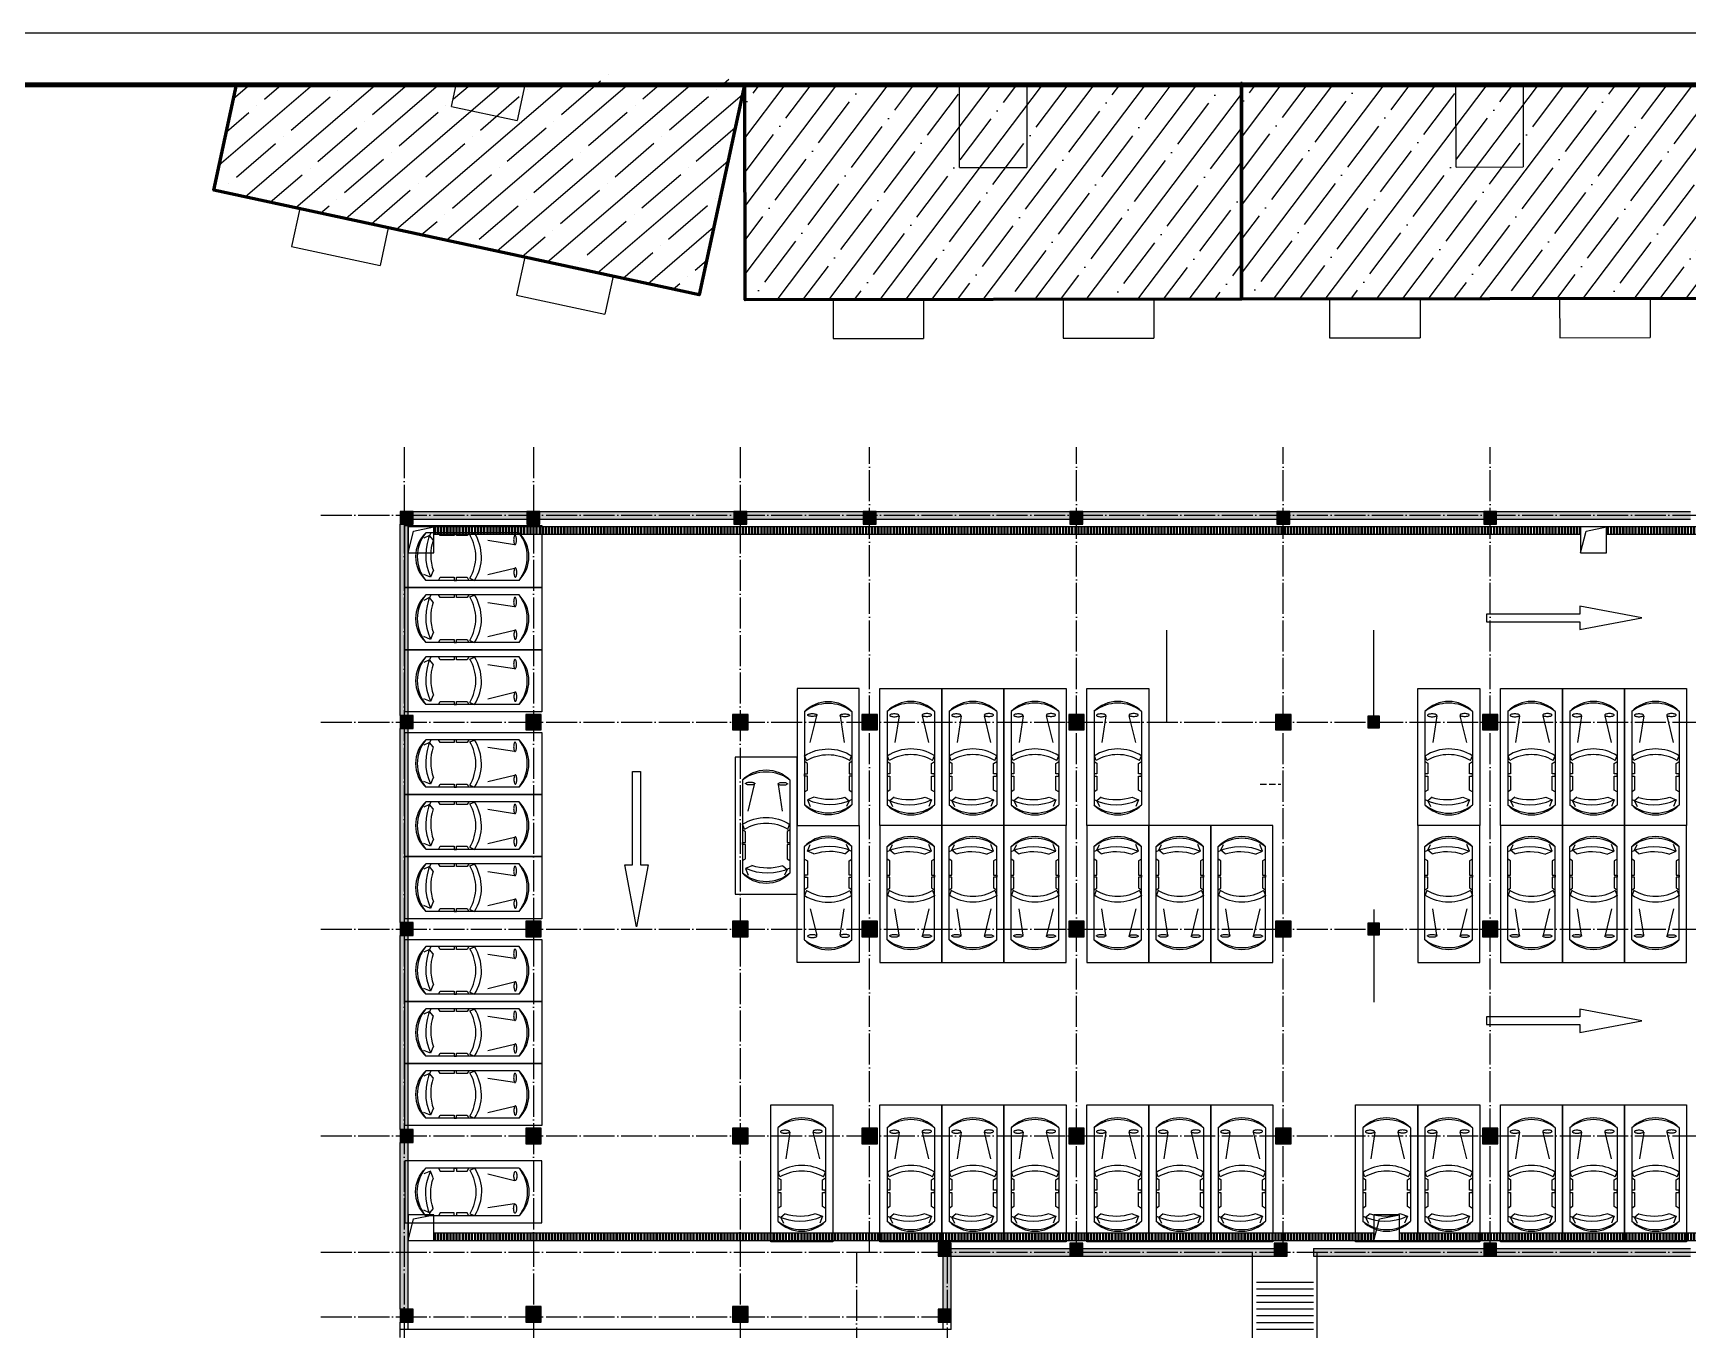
# Model space of a CAD drawing. Extents: x 1922674 to 2277828, y 3052116 to 4032933.
# Drawn here: x 2045798 to 2109798, y 3554669 to 3604810 of the extents above; entities that cross this region are included whole.
import ezdxf

# ---------------------------------------------------------------- set-up
doc = ezdxf.new("R2010")
doc.units = 0
doc.header["$LTSCALE"] = 2
doc.linetypes.add('DASH', pattern=[0.35, 0.25, -0.1])
doc.linetypes.add('DOTE', pattern=[2.42, 2, -0.2, 0.02, -0.2])
doc.layers.get('0').update_dxf_attribs({"linetype": 'CONTINUOUS'})
for name, color, linetype in [('1建筑内墙', 4, 'CONTINUOUS'), ('AXIS', 3, 'CONTINUOUS'), ('DOTE', 1, 'DOTE'), ('PUB_TITLE', 4, 'CONTINUOUS'), ('RAIL', 4, 'CONTINUOUS'), ('WINDOW', 4, 'CONTINUOUS'), ('填充', 251, 'CONTINUOUS'), ('墙__实线', 3, 'CONTINUOUS'), ('建筑群', 5, 'CONTINUOUS'), ('排水2', 252, 'CONTINUOUS'), ('柱', 2, 'CONTINUOUS'), ('细轮廓', 7, 'CONTINUOUS'), ('道路', 5, 'CONTINUOUS')]:
    doc.layers.add(name, color=color, linetype=linetype)
doc.layers.add('早期建筑轮廓线', color=7, linetype='CONTINUOUS', lineweight=60)
doc.styles.get("Standard").update_dxf_attribs({"font": 'simhei.ttf'})
pattern_1 = [(90, (0, 0), (-119.0625, 7e-15), []), (90, (39.69, 39.69), (-119.0625, 7e-15), [])]

# ---------------------------------------------------------------- blocks, each defined once
blk = doc.blocks.new('g1')
at = {"layer": '填充', "color": 4, "ltscale": 500}
for p, q in [((625508, 3584271), (627908, 3584271)), ((625508, 3578971), (625508, 3584271)), ((627908, 3584271), (627908, 3578971)), ((625790, 3583388), (625790, 3579779)), ((627627, 3583388), (627627, 3579779)), ((626249, 3583213), (626092, 3582185)), ((627404, 3582185), (627155, 3583213)), ((625790, 3581452), (625895, 3581387)), ((625868, 3581485), (625803, 3581660)), ((627509, 3581376), (627627, 3581452)), ((627548, 3581485), (627627, 3581671)), ((625895, 3580971), (625790, 3580971)), ((625790, 3580971), (625790, 3580884)), ((625790, 3580884), (625895, 3580884)), ((625895, 3581387), (625895, 3580971)), ((625895, 3580884), (625895, 3580337)), ((627509, 3580971), (627509, 3581376)), ((627627, 3580971), (627509, 3580971)), ((627509, 3580337), (627509, 3580884)), ((627509, 3580884), (627627, 3580884)), ((627627, 3580884), (627627, 3580971)), ((625895, 3580337), (625790, 3580271)), ((627627, 3580271), (627509, 3580337)), ((626065, 3580064), (625895, 3579922)), ((625895, 3579922), (626000, 3579703)), ((627260, 3580064), (627509, 3579965)), ((627509, 3579965), (627404, 3579703)), ((627908, 3578971), (625508, 3578971))]:
    blk.add_line(p, q, dxfattribs=at)
for centre, radius, start, end in [((626708, 3582478), 1293, 44.72195, 135.27805), ((626708, 3582217), 1488, 51.885, 128.115), ((625908, 3583235), 20.5, 126.48864, 180), ((625908, 3583235), 20.5, 180, 233.51136), ((625982, 3583134), 146, 107.03374, 126.48864), ((625982, 3583336), 146, 233.51136, 252.96626), ((626032, 3582971), 317, 97.23244, 107.03374), ((626032, 3583500), 317, 252.96626, 262.76756), ((626066, 3582708), 582, 90, 97.23244), ((626066, 3583762), 582, 262.76756, 270), ((626066, 3582708), 582, 82.76756, 90), ((626066, 3583762), 582, 270, 277.23244), ((626099, 3582971), 317, 72.96626, 82.76756), ((626099, 3583500), 317, 277.23244, 287.03374), ((626149, 3583134), 146, 53.51136, 72.96626), ((626149, 3583336), 146, 287.03374, 306.48864), ((626224, 3583235), 20.5, 0, 53.51136), ((626224, 3583235), 20.5, 306.48864, 0), ((627167, 3583246), 20.5, 126.48864, 180), ((627167, 3583246), 20.5, 180, 233.51136), ((627242, 3583145), 146, 107.03374, 126.48864), ((627242, 3583347), 146, 233.51136, 252.96626), ((627292, 3582981), 317, 97.23244, 107.03374), ((627292, 3583511), 317, 252.96626, 262.76756), ((627325, 3582719), 582, 90, 97.23244), ((627325, 3583773), 582, 262.76756, 270), ((627325, 3582719), 582, 82.76756, 90), ((627325, 3583773), 582, 270, 277.23244), ((627359, 3582981), 317, 72.96626, 82.76756), ((627359, 3583511), 317, 277.23244, 287.03374), ((627409, 3583145), 146, 53.51136, 72.96626), ((627409, 3583347), 146, 287.03374, 306.48864), ((627483, 3583246), 20.5, 360, 53.51136), ((627483, 3583246), 20.5, 306.48864, 0), ((626717, 3580226), 1708, 57.79102, 122.88648), ((626708, 3580065), 1650, 59.3925, 120.6075), ((626654, 3581773), 1995, 244.31325, 294.95712), ((626708, 3580653), 1268, 223.57202, 316.42798), ((626708, 3580900), 1449, 230.65713, 309.34287), ((626646, 3581926), 1951, 252.69377, 288.34853)]:
    blk.add_arc(centre, radius, start, end, dxfattribs=at)
at = {"layer": '填充', "color": 4, "ltscale": 500, "width": 0.8, "flags": 9}
for tag in ['YSIZE', 'XSIZE']:
    blk.add_attdef(tag, (625794, 3581628), '', height=0.5, rotation=270, dxfattribs=at)
blk = doc.blocks.new('a00')
at = {"layer": 'PUB_TITLE'}
blk.add_lwpolyline([(2049330, 4204231), (2376330, 4204231), (2376330, 4372431), (2049330, 4372431)], close=True, dxfattribs=at)
at = {"layer": 'PUB_TITLE', "const_width": 200}
blk.add_lwpolyline([(2054330, 4206231), (2374330, 4206231), (2374330, 4370431), (2054330, 4370431)], close=True, dxfattribs=at)

msp = doc.modelspace()

# ---------------------------------------------------------------- hatches: boundary and pattern name
at = {"ltscale": 500}
h = msp.add_hatch(dxfattribs=at)
h.set_pattern_fill('ANSI35', color=253, scale=500, angle=7.9057, style=0)
h.set_pattern_definition([(52.906, (2073838, 3590892.1), (-1266.26, 957.47), []), (52.906, (2074949.9, 3591046.5), (-1266.26, 957.47), [1984.375, -396.875, 0, -396.875])])
edge = h.paths.add_edge_path()
edge.add_line((2084228, 3602911), (2092528, 3602921))
h.paths.add_polyline_path([(2073328, 3602810), (2073337, 3594499), (2092537, 3594521), (2092528, 3602810)])
h = msp.add_hatch(dxfattribs=at)
h.set_pattern_fill('ANSI35', color=253, scale=500, angle=7.9057, style=0)
h.set_pattern_definition([(52.906, (2093038, 3590913.7), (-1266.26, 957.47), []), (52.906, (2094149.9, 3591068.1), (-1266.26, 957.47), [1984.375, -396.875, 0, -396.875])])
edge = h.paths.add_edge_path()
edge.add_line((2103428, 3602933), (2111728, 3602942))
h.paths.add_polyline_path([(2092528, 3602810), (2092537, 3594521), (2111737, 3594542), (2111728, 3602810)])
at = {"layer": '墙__实线'}
for points in [[(2064899, 3586319), (2060499, 3586319), (2060499, 3586019), (2064899, 3586019)], [(2072899, 3586319), (2065399, 3586319), (2065399, 3586019), (2072899, 3586019)], [(2077899, 3586319), (2073399, 3586319), (2073399, 3586019), (2077899, 3586019)], [(2085899, 3586319), (2078399, 3586319), (2078399, 3586019), (2085899, 3586019)], [(2093898, 3586319), (2086399, 3586319), (2086399, 3586019), (2093898, 3586019)], [(2101899, 3586319), (2094398, 3586319), (2094398, 3586019), (2101899, 3586019)], [(2109899, 3586319), (2102399, 3586319), (2102399, 3586019), (2109899, 3586019)], [(2060299, 3585819), (2059999, 3585819), (2059999, 3578419), (2060299, 3578419)], [(2060299, 3577919), (2059999, 3577919), (2059999, 3570419), (2060299, 3570419)], [(2060299, 3569919), (2059999, 3569919), (2059999, 3562419), (2060299, 3562419)], [(2060299, 3561919), (2059999, 3561919), (2059999, 3555469), (2060299, 3555469)], [(2085899, 3557819), (2081299, 3557819), (2081299, 3557519), (2085899, 3557519)], [(2093898, 3557819), (2086399, 3557819), (2086399, 3557519), (2093898, 3557519)], [(2095313, 3557819), (2095313, 3557519), (2101899, 3557519), (2101899, 3557819)], [(2109899, 3557819), (2102399, 3557819), (2102399, 3557519), (2109899, 3557519)], [(2081299, 3557519), (2080999, 3557519), (2080999, 3555469), (2081299, 3555469)]]:
    msp.add_hatch(color=94, dxfattribs=at).paths.add_polyline_path(points)
at = {"layer": '排水2'}
h = msp.add_hatch(dxfattribs=at)
h.set_pattern_fill('ANSI32', color=256, scale=25, angle=45, style=0)
h.set_pattern_definition(pattern_1)
h.paths.add_polyline_path([(2105649, 3585419), (2105649, 3585719), (2061325, 3585719), (2061325, 3585419)])
h = msp.add_hatch(dxfattribs=at)
h.set_pattern_fill('ANSI32', color=256, scale=25, angle=45, style=0)
h.set_pattern_definition(pattern_1)
h.paths.add_polyline_path([(2106649, 3585719), (2106649, 3585419), (2147699, 3585419), (2147699, 3585719)])
h = msp.add_hatch(dxfattribs=at)
h.set_pattern_fill('ANSI32', color=256, scale=25, angle=45, style=0)
h.set_pattern_definition(pattern_1)
h.paths.add_polyline_path([(2097649, 3558119), (2097649, 3558419), (2061325, 3558419), (2061325, 3558119)])
h = msp.add_hatch(dxfattribs=at)
h.set_pattern_fill('ANSI32', color=256, scale=25, angle=45, style=0)
h.set_pattern_definition(pattern_1)
h.paths.add_polyline_path([(2141899, 3558119), (2141899, 3558419), (2098649, 3558419), (2098649, 3558119)])

# ---------------------------------------------------------------- linework, layer by layer
at = {"color": 253, "ltscale": 500}
for p, q in [((2068044, 3603218), (2068044, 3603218)), ((2068044, 3603218), (2068044, 3603218)), ((2052997, 3599712), (2056605, 3602810)), ((2052997, 3599712), (2056605, 3602810)), ((2053552, 3602281), (2054168, 3602810)), ((2053552, 3602281), (2054168, 3602810)), ((2053998, 3598479), (2059041, 3602810)), ((2053998, 3598479), (2059041, 3602810)), ((2054743, 3602258), (2055386, 3602810)), ((2054743, 3602258), (2055386, 3602810)), ((2055946, 3598059), (2061478, 3602810)), ((2055946, 3598059), (2061478, 3602810)), ((2057584, 3602605), (2057584, 3602605)), ((2057584, 3602605), (2057584, 3602605)), ((2057893, 3597638), (2063915, 3602810)), ((2057893, 3597638), (2063915, 3602810)), ((2058919, 3601659), (2060260, 3602810)), ((2058919, 3601659), (2060260, 3602810)), ((2059840, 3597218), (2066351, 3602810)), ((2059840, 3597218), (2066351, 3602810)), ((2061787, 3596798), (2068788, 3602810)), ((2061787, 3596798), (2068788, 3602810)), ((2062061, 3602265), (2062696, 3602810)), ((2062061, 3602265), (2062696, 3602810)), ((2063734, 3596377), (2071224, 3602810)), ((2063734, 3596377), (2071224, 3602810)), ((2064902, 3602612), (2064902, 3602612)), ((2064902, 3602612), (2064902, 3602612)), ((2066237, 3601666), (2067743, 3602959)), ((2066237, 3601666), (2067743, 3602959)), ((2069379, 3602272), (2070006, 3602810)), ((2069379, 3602272), (2070006, 3602810)), ((2072220, 3602619), (2072220, 3602619)), ((2072220, 3602619), (2072220, 3602619)), ((2072521, 3602877), (2072703, 3603034)), ((2072521, 3602877), (2072703, 3603034)), ((2054442, 3601999), (2054442, 3601999)), ((2054442, 3601999), (2054442, 3601999)), ((2055777, 3601053), (2057283, 3602346)), ((2055777, 3601053), (2057283, 3602346)), ((2061760, 3602006), (2061760, 3602006)), ((2061760, 3602006), (2061760, 3602006)), ((2063095, 3601060), (2064601, 3602353)), ((2063095, 3601060), (2064601, 3602353)), ((2065681, 3595957), (2073228, 3602439)), ((2065681, 3595957), (2073228, 3602439)), ((2069078, 3602013), (2069078, 3602013)), ((2069078, 3602013), (2069078, 3602013)), ((2070413, 3601067), (2071919, 3602360)), ((2070413, 3601067), (2071919, 3602360)), ((2053274, 3600996), (2054141, 3601740)), ((2053274, 3600996), (2054141, 3601740)), ((2058618, 3601400), (2058618, 3601400)), ((2058618, 3601400), (2058618, 3601400)), ((2059954, 3600455), (2061459, 3601748)), ((2059954, 3600455), (2061459, 3601748)), ((2065936, 3601408), (2065936, 3601408)), ((2065936, 3601408), (2065936, 3601408)), ((2067272, 3600462), (2068777, 3601755)), ((2067272, 3600462), (2068777, 3601755)), ((2055476, 3600795), (2055476, 3600795)), ((2055476, 3600795), (2055476, 3600795)), ((2056812, 3599849), (2058317, 3601142)), ((2056812, 3599849), (2058317, 3601142)), ((2062794, 3600802), (2062794, 3600802)), ((2062794, 3600802), (2062794, 3600802)), ((2064130, 3599856), (2065635, 3601149)), ((2064130, 3599856), (2065635, 3601149)), ((2070112, 3600809), (2070112, 3600809)), ((2070112, 3600809), (2070112, 3600809)), ((2071448, 3599863), (2072951, 3601154)), ((2071448, 3599863), (2072951, 3601154)), ((2053670, 3599243), (2055175, 3600536)), ((2053670, 3599243), (2055175, 3600536)), ((2059652, 3600196), (2059652, 3600196)), ((2059652, 3600196), (2059652, 3600196)), ((2060988, 3599250), (2062493, 3600543)), ((2060988, 3599250), (2062493, 3600543)), ((2066970, 3600203), (2066970, 3600203)), ((2066970, 3600203), (2066970, 3600203)), ((2068306, 3599257), (2069811, 3600550)), ((2068306, 3599257), (2069811, 3600550)), ((2056511, 3599590), (2056511, 3599590)), ((2056511, 3599590), (2056511, 3599590)), ((2057846, 3598645), (2059351, 3599938)), ((2057846, 3598645), (2059351, 3599938)), ((2063829, 3599597), (2063829, 3599597)), ((2063829, 3599597), (2063829, 3599597)), ((2065164, 3598652), (2066669, 3599945)), ((2065164, 3598652), (2066669, 3599945)), ((2067628, 3595536), (2072674, 3599870)), ((2067628, 3595536), (2072674, 3599870)), ((2071147, 3599605), (2071147, 3599605)), ((2071147, 3599605), (2071147, 3599605)), ((2053025, 3598689), (2053068, 3598726)), ((2053025, 3598689), (2053068, 3598726)), ((2053369, 3598985), (2053369, 3598985)), ((2053369, 3598985), (2053369, 3598985)), ((2054972, 3598269), (2056210, 3599332)), ((2054972, 3598269), (2056210, 3599332)), ((2058880, 3597440), (2060386, 3598733)), ((2058880, 3597440), (2060386, 3598733)), ((2060687, 3598992), (2060687, 3598992)), ((2060687, 3598992), (2060687, 3598992)), ((2062022, 3598046), (2063528, 3599339)), ((2062022, 3598046), (2063528, 3599339)), ((2066198, 3597447), (2067704, 3598740)), ((2066198, 3597447), (2067704, 3598740)), ((2068005, 3598999), (2068005, 3598999)), ((2068005, 3598999), (2068005, 3598999)), ((2069340, 3598053), (2070846, 3599346)), ((2069340, 3598053), (2070846, 3599346)), ((2056919, 3597849), (2057244, 3598128)), ((2056919, 3597849), (2057244, 3598128)), ((2057545, 3598386), (2057545, 3598386)), ((2057545, 3598386), (2057545, 3598386)), ((2063056, 3596842), (2064562, 3598135)), ((2063056, 3596842), (2064562, 3598135)), ((2064863, 3598393), (2064863, 3598393)), ((2064863, 3598393), (2064863, 3598393)), ((2070374, 3596849), (2071880, 3598142)), ((2070374, 3596849), (2071880, 3598142)), ((2072181, 3598400), (2072181, 3598400)), ((2072181, 3598400), (2072181, 3598400)), ((2060813, 3597008), (2061420, 3597529)), ((2060813, 3597008), (2061420, 3597529)), ((2061721, 3597787), (2061721, 3597787)), ((2061721, 3597787), (2061721, 3597787)), ((2067233, 3596243), (2068738, 3597536)), ((2067233, 3596243), (2068738, 3597536)), ((2069039, 3597795), (2069039, 3597795)), ((2069039, 3597795), (2069039, 3597795)), ((2064707, 3596167), (2065596, 3596930)), ((2064707, 3596167), (2065596, 3596930)), ((2065897, 3597189), (2065897, 3597189)), ((2065897, 3597189), (2065897, 3597189)), ((2069575, 3595116), (2072119, 3597301)), ((2069575, 3595116), (2072119, 3597301)), ((2068601, 3595326), (2069772, 3596332)), ((2068601, 3595326), (2069772, 3596332)), ((2070073, 3596590), (2070073, 3596590)), ((2070073, 3596590), (2070073, 3596590)), ((2066931, 3595985), (2066931, 3595985)), ((2066931, 3595985), (2066931, 3595985)), ((2071409, 3595644), (2071842, 3596016)), ((2071409, 3595644), (2071842, 3596016)), ((2070548, 3594906), (2070807, 3595127)), ((2070548, 3594906), (2070807, 3595127)), ((2071108, 3595386), (2071108, 3595386)), ((2071108, 3595386), (2071108, 3595386)), ((2071522, 3594695), (2071564, 3594732)), ((2071522, 3594695), (2071564, 3594732))]:
    msp.add_line(p, q, dxfattribs=at)
at = {"layer": '1建筑内墙', "linetype": 'DASH', "ltscale": 500}
msp.add_line((2093249, 3575769), (2094049, 3575769), dxfattribs=at)
at = {"layer": '1建筑内墙', "ltscale": 500}
for p, q in [((2092963, 3553669, 0), (2092963, 3557669, 0)), ((2095463, 3553669, 0), (2095463, 3557669, 0))]:
    msp.add_line(p, q, dxfattribs=at)
at = {"layer": 'AXIS', "ltscale": 500}
msp.add_line((2073337, 3594499, 2254), (2073338, 3594499, 2254), dxfattribs=at)
at = {"layer": 'AXIS'}
for p, q in [((2089649, 3578145), (2089649, 3581728)), ((2097649, 3578145), (2097649, 3581728)), ((2090799, 3574169), (2086805, 3574169)), ((2097649, 3570929), (2097649, 3567345))]:
    msp.add_line(p, q, dxfattribs=at)
at = {"layer": 'DOTE', "ltscale": 300}
for p, q in [((2060149, 3588797), (2060149, 3532669)), ((2065149, 3588797), (2065149, 3532669)), ((2073149, 3588797), (2073149, 3532669)), ((2078149, 3557669), (2078149, 3588797)), ((2086149, 3557669), (2086149, 3588797)), ((2094149, 3557669), (2094149, 3588797)), ((2102149, 3557669), (2102149, 3588797)), ((2056924, 3586169), (2254113, 3586169)), ((2056924, 3578169), (2253863, 3578169)), ((2056924, 3570169), (2253863, 3570169)), ((2056924, 3562169), (2253863, 3562169)), ((2056924, 3557669), (2142149, 3557669)), ((2077649, 3557669), (2077649, 3532669)), ((2081149, 3557669), (2081149, 3532669)), ((2056924, 3555169), (2081063, 3555169))]:
    msp.add_line(p, q, dxfattribs=at)
at = {"layer": 'RAIL', "ltscale": 500}
msp.add_line((2081299, 3554684), (2059999, 3554684), dxfattribs=at)
at = {"layer": 'WINDOW'}
for p, q in [((2093113, 3556519), (2095313, 3556519)), ((2093113, 3556259), (2095313, 3556259)), ((2093113, 3555999), (2095313, 3555999)), ((2093113, 3555739), (2095313, 3555739)), ((2093113, 3555479), (2095313, 3555479)), ((2093113, 3555219), (2095313, 3555219)), ((2093113, 3554959), (2095313, 3554959)), ((2093113, 3554699), (2095313, 3554699))]:
    msp.add_line(p, q, dxfattribs=at)
for points in [[(2102012, 3582049), (2105612, 3582049), (2105612, 3581749), (2108012, 3582199), (2105612, 3582649), (2105612, 3582349), (2102012, 3582349)], [(2069286, 3576257), (2069286, 3572657), (2069586, 3572657), (2069136, 3570257), (2068686, 3572657), (2068986, 3572657), (2068986, 3576257)], [(2102012, 3566471), (2105612, 3566471), (2105612, 3566171), (2108012, 3566621), (2105612, 3567071), (2105612, 3566771), (2102012, 3566771)]]:
    msp.add_lwpolyline(points, close=True, dxfattribs=at)
at = {"layer": '墙__实线', "color": 94}
for p, q in [((2060499, 3586319), (2064899, 3586319)), ((2060499, 3586019), (2064899, 3586019)), ((2065399, 3586319), (2072899, 3586319)), ((2065399, 3586019), (2072899, 3586019)), ((2073399, 3586319), (2077899, 3586319)), ((2073399, 3586019), (2077899, 3586019)), ((2078399, 3586319), (2085899, 3586319)), ((2078399, 3586019), (2085899, 3586019)), ((2086399, 3586319), (2093898, 3586319)), ((2086399, 3586019), (2093898, 3586019)), ((2094398, 3586319), (2101899, 3586319)), ((2094398, 3586019), (2101899, 3586019)), ((2102399, 3586319), (2109899, 3586319)), ((2102399, 3586019), (2109899, 3586019)), ((2059999, 3578419), (2059999, 3585819)), ((2060299, 3578419), (2060299, 3585819)), ((2059999, 3570419), (2059999, 3577919)), ((2060299, 3570419), (2060299, 3577919)), ((2059999, 3562419), (2059999, 3569919)), ((2060299, 3562419), (2060299, 3569919)), ((2059999, 3555469), (2059999, 3561919)), ((2060299, 3555469), (2060299, 3561919)), ((2081299, 3557819), (2085899, 3557819)), ((2086399, 3557819), (2093898, 3557819)), ((2095313, 3557819), (2101899, 3557819)), ((2102399, 3557819), (2109899, 3557819)), ((2080999, 3555469), (2080999, 3557519)), ((2081299, 3555469), (2081299, 3557519)), ((2081299, 3557519), (2085899, 3557519)), ((2086399, 3557519), (2093898, 3557519)), ((2095313, 3557519), (2101899, 3557519)), ((2102399, 3557519), (2109899, 3557519)), ((2059999, 3554369), (2059999, 3554969)), ((2060299, 3554684), (2060299, 3554969)), ((2080999, 3554684), (2080999, 3554969)), ((2081299, 3554684), (2081299, 3554969))]:
    msp.add_line(p, q, dxfattribs=at)
at = {"layer": '墙__实线', "ltscale": 500}
msp.add_line((2095313, 3557819), (2095313, 3557519), dxfattribs=at)
at = {"layer": '建筑群', "color": 253, "elevation": 2254, "flags": 128}
for points in [[(2052787, 3598741), (2053666, 3602810)], [(2052787, 3598741), (2053666, 3602810)], [(2073328, 3602899), (2071555, 3594688)], [(2073328, 3602899), (2071555, 3594688)], [(2073337, 3594499), (2073328, 3602899)], [(2092537, 3594521), (2092528, 3602921)], [(2092528, 3602921), (2092537, 3594521)], [(2056111, 3598023), (2052787, 3598741)], [(2056111, 3598023), (2052787, 3598741)], [(2056111, 3598023), (2068231, 3595406)], [(2056111, 3598023), (2068231, 3595406)], [(2071555, 3594688), (2068231, 3595406)], [(2071555, 3594688), (2068231, 3595406)], [(2076737, 3594503), (2073337, 3594499)], [(2076737, 3594503), (2089137, 3594517)], [(2092537, 3594521), (2089137, 3594517)], [(2095937, 3594524), (2092537, 3594521)], [(2095937, 3594524), (2108337, 3594538)], [(2111737, 3594542), (2108337, 3594538)]]:
    msp.add_lwpolyline(points, dxfattribs=at)
at = {"layer": '早期建筑轮廓线', "color": 253, "elevation": 2254, "flags": 128}
for points in [[(2073309, 3602810), (2071555, 3594688), (2052787, 3598741), (2053666, 3602810)], [(2073309, 3602810), (2071555, 3594688), (2052787, 3598741), (2053666, 3602810)], [(2092528, 3602810), (2092537, 3594521), (2073337, 3594499), (2073328, 3602810)], [(2111728, 3602810), (2111737, 3594542), (2092537, 3594521), (2092528, 3602810)]]:
    msp.add_lwpolyline(points, dxfattribs=at)
at = {"layer": '柱'}
for p, q in [((2059999, 3586319), (2059999, 3585819)), ((2060499, 3586319), (2059999, 3586319)), ((2060499, 3585819), (2060499, 3586319)), ((2064899, 3586319), (2064899, 3585819)), ((2065399, 3586319), (2064899, 3586319)), ((2065399, 3585819), (2065399, 3586319)), ((2072899, 3586319), (2072899, 3585819)), ((2073399, 3586319), (2072899, 3586319)), ((2073399, 3585819), (2073399, 3586319)), ((2077899, 3586319), (2077899, 3585819)), ((2078399, 3586319), (2077899, 3586319)), ((2078399, 3585819), (2078399, 3586319)), ((2085899, 3586319), (2085899, 3585819)), ((2086399, 3586319), (2085899, 3586319)), ((2086399, 3585819), (2086399, 3586319)), ((2093898, 3586319), (2093898, 3585819)), ((2094398, 3586319), (2093898, 3586319)), ((2094398, 3585819), (2094398, 3586319)), ((2101899, 3586319), (2101899, 3585819)), ((2102399, 3586319), (2101899, 3586319)), ((2102399, 3585819), (2102399, 3586319)), ((2059999, 3585819), (2060499, 3585819)), ((2064899, 3585819), (2065399, 3585819)), ((2072899, 3585819), (2073399, 3585819)), ((2077899, 3585819), (2078399, 3585819)), ((2085899, 3585819), (2086399, 3585819)), ((2093898, 3585819), (2094398, 3585819)), ((2101899, 3585819), (2102399, 3585819)), ((2059999, 3578419), (2059999, 3577919)), ((2060499, 3578419), (2059999, 3578419)), ((2060499, 3577919), (2060499, 3578419)), ((2064849, 3578469), (2064849, 3577869)), ((2065449, 3578469), (2064849, 3578469)), ((2065449, 3577869), (2065449, 3578469)), ((2072849, 3578469), (2072849, 3577869)), ((2073449, 3578469), (2072849, 3578469)), ((2073449, 3577869), (2073449, 3578469)), ((2077849, 3578469), (2077849, 3577869)), ((2078449, 3578469), (2077849, 3578469)), ((2078449, 3577869), (2078449, 3578469)), ((2085849, 3578469), (2085849, 3577869)), ((2086449, 3578469), (2085849, 3578469)), ((2086449, 3577869), (2086449, 3578469)), ((2093848, 3578469), (2093848, 3577869)), ((2094448, 3578469), (2093848, 3578469)), ((2094448, 3577869), (2094448, 3578469)), ((2097423, 3578394), (2097423, 3577944)), ((2097873, 3578394), (2097423, 3578394)), ((2097873, 3577944), (2097873, 3578394)), ((2101849, 3578469), (2101849, 3577869)), ((2102449, 3578469), (2101849, 3578469)), ((2102449, 3577869), (2102449, 3578469)), ((2059999, 3577919), (2060499, 3577919)), ((2064849, 3577869), (2065449, 3577869)), ((2072849, 3577869), (2073449, 3577869)), ((2077849, 3577869), (2078449, 3577869)), ((2085849, 3577869), (2086449, 3577869)), ((2093848, 3577869), (2094448, 3577869)), ((2097423, 3577944), (2097873, 3577944)), ((2101849, 3577869), (2102449, 3577869)), ((2059999, 3570419), (2059999, 3569919)), ((2060499, 3570419), (2059999, 3570419)), ((2060499, 3569919), (2060499, 3570419)), ((2064849, 3570469), (2064849, 3569869)), ((2065449, 3570469), (2064849, 3570469)), ((2065449, 3569869), (2065449, 3570469)), ((2072849, 3570469), (2072849, 3569869)), ((2073449, 3570469), (2072849, 3570469)), ((2073449, 3569869), (2073449, 3570469)), ((2077849, 3570469), (2077849, 3569869)), ((2078449, 3570469), (2077849, 3570469)), ((2078449, 3569869), (2078449, 3570469)), ((2085849, 3570469), (2085849, 3569869)), ((2086449, 3570469), (2085849, 3570469)), ((2086449, 3569869), (2086449, 3570469)), ((2093848, 3570469), (2093848, 3569869)), ((2094448, 3570469), (2093848, 3570469)), ((2094448, 3569869), (2094448, 3570469)), ((2097423, 3570394), (2097423, 3569944)), ((2097873, 3570394), (2097423, 3570394)), ((2097423, 3569944), (2097873, 3569944)), ((2097873, 3569944), (2097873, 3570394)), ((2101849, 3570469), (2101849, 3569869)), ((2102449, 3570469), (2101849, 3570469)), ((2102449, 3569869), (2102449, 3570469)), ((2059999, 3569919), (2060499, 3569919)), ((2064849, 3569869), (2065449, 3569869)), ((2072849, 3569869), (2073449, 3569869)), ((2077849, 3569869), (2078449, 3569869)), ((2085849, 3569869), (2086449, 3569869)), ((2093848, 3569869), (2094448, 3569869)), ((2101849, 3569869), (2102449, 3569869)), ((2059999, 3562419), (2059999, 3561919)), ((2060499, 3562419), (2059999, 3562419)), ((2060499, 3561919), (2060499, 3562419)), ((2064849, 3562469), (2064849, 3561869)), ((2065449, 3562469), (2064849, 3562469)), ((2065449, 3561869), (2065449, 3562469)), ((2072849, 3562469), (2072849, 3561869)), ((2073449, 3562469), (2072849, 3562469)), ((2073449, 3561869), (2073449, 3562469)), ((2077849, 3562469), (2077849, 3561869)), ((2078449, 3562469), (2077849, 3562469)), ((2078449, 3561869), (2078449, 3562469)), ((2085849, 3562469), (2085849, 3561869)), ((2086449, 3562469), (2085849, 3562469)), ((2086449, 3561869), (2086449, 3562469)), ((2093848, 3562469), (2093848, 3561869)), ((2094448, 3562469), (2093848, 3562469)), ((2094448, 3561869), (2094448, 3562469)), ((2101849, 3562469), (2101849, 3561869)), ((2102449, 3562469), (2101849, 3562469)), ((2102449, 3561869), (2102449, 3562469)), ((2059999, 3561919), (2060499, 3561919)), ((2064849, 3561869), (2065449, 3561869)), ((2072849, 3561869), (2073449, 3561869)), ((2077849, 3561869), (2078449, 3561869)), ((2085849, 3561869), (2086449, 3561869)), ((2093848, 3561869), (2094448, 3561869)), ((2101849, 3561869), (2102449, 3561869)), ((2080799, 3558019), (2080799, 3557519)), ((2081299, 3558019), (2080799, 3558019)), ((2081299, 3557519), (2081299, 3558019)), ((2085899, 3558019), (2085899, 3557519)), ((2086399, 3558019), (2085899, 3558019)), ((2086399, 3557519), (2086399, 3558019)), ((2093798, 3558019), (2093798, 3557519)), ((2094298, 3558019), (2093798, 3558019)), ((2094298, 3557519), (2094298, 3558019)), ((2101899, 3558019), (2101899, 3557519)), ((2102399, 3558019), (2101899, 3558019)), ((2102399, 3557519), (2102399, 3558019)), ((2080799, 3557519), (2081299, 3557519)), ((2085899, 3557519), (2086399, 3557519)), ((2093798, 3557519), (2094298, 3557519)), ((2101899, 3557519), (2102399, 3557519)), ((2059999, 3555469), (2059999, 3554969)), ((2060499, 3555469), (2059999, 3555469)), ((2060499, 3554969), (2060499, 3555469)), ((2064849, 3555569), (2064849, 3554969)), ((2065449, 3555569), (2064849, 3555569)), ((2065449, 3554969), (2065449, 3555569)), ((2072849, 3555569), (2072849, 3554969)), ((2073449, 3555569), (2072849, 3555569)), ((2073449, 3554969), (2073449, 3555569)), ((2080799, 3555469), (2080799, 3554969)), ((2081299, 3555469), (2080799, 3555469)), ((2081299, 3554969), (2081299, 3555469)), ((2059999, 3554969), (2060499, 3554969)), ((2064849, 3554969), (2065449, 3554969)), ((2072849, 3554969), (2073449, 3554969)), ((2080799, 3554969), (2081299, 3554969))]:
    msp.add_line(p, q, dxfattribs=at)
for points in [[(2059999, 3586319), (2060499, 3586319), (2059999, 3585819), (2060499, 3585819)], [(2064899, 3586319), (2065399, 3586319), (2064899, 3585819), (2065399, 3585819)], [(2072899, 3586319), (2073399, 3586319), (2072899, 3585819), (2073399, 3585819)], [(2077899, 3586319), (2078399, 3586319), (2077899, 3585819), (2078399, 3585819)], [(2085899, 3586319), (2086399, 3586319), (2085899, 3585819), (2086399, 3585819)], [(2093898, 3586319), (2094398, 3586319), (2093898, 3585819), (2094398, 3585819)], [(2101899, 3586319), (2102399, 3586319), (2101899, 3585819), (2102399, 3585819)], [(2059999, 3578419), (2060499, 3578419), (2059999, 3577919), (2060499, 3577919)], [(2064849, 3578469), (2065449, 3578469), (2064849, 3577869), (2065449, 3577869)], [(2072849, 3578469), (2073449, 3578469), (2072849, 3577869), (2073449, 3577869)], [(2077849, 3578469), (2078449, 3578469), (2077849, 3577869), (2078449, 3577869)], [(2085849, 3578469), (2086449, 3578469), (2085849, 3577869), (2086449, 3577869)], [(2093848, 3578469), (2094448, 3578469), (2093848, 3577869), (2094448, 3577869)], [(2097423, 3578394), (2097873, 3578394), (2097423, 3577944), (2097873, 3577944)], [(2101849, 3578469), (2102449, 3578469), (2101849, 3577869), (2102449, 3577869)], [(2059999, 3570419), (2060499, 3570419), (2059999, 3569919), (2060499, 3569919)], [(2064849, 3570469), (2065449, 3570469), (2064849, 3569869), (2065449, 3569869)], [(2072849, 3570469), (2073449, 3570469), (2072849, 3569869), (2073449, 3569869)], [(2077849, 3570469), (2078449, 3570469), (2077849, 3569869), (2078449, 3569869)], [(2085849, 3570469), (2086449, 3570469), (2085849, 3569869), (2086449, 3569869)], [(2093848, 3570469), (2094448, 3570469), (2093848, 3569869), (2094448, 3569869)], [(2097423, 3570394), (2097873, 3570394), (2097423, 3569944), (2097873, 3569944)], [(2101849, 3570469), (2102449, 3570469), (2101849, 3569869), (2102449, 3569869)], [(2059999, 3562419), (2060499, 3562419), (2059999, 3561919), (2060499, 3561919)], [(2064849, 3562469), (2065449, 3562469), (2064849, 3561869), (2065449, 3561869)], [(2072849, 3562469), (2073449, 3562469), (2072849, 3561869), (2073449, 3561869)], [(2077849, 3562469), (2078449, 3562469), (2077849, 3561869), (2078449, 3561869)], [(2085849, 3562469), (2086449, 3562469), (2085849, 3561869), (2086449, 3561869)], [(2093848, 3562469), (2094448, 3562469), (2093848, 3561869), (2094448, 3561869)], [(2101849, 3562469), (2102449, 3562469), (2101849, 3561869), (2102449, 3561869)], [(2080799, 3558019), (2081299, 3558019), (2080799, 3557519), (2081299, 3557519)], [(2085899, 3558019), (2086399, 3558019), (2085899, 3557519), (2086399, 3557519)], [(2093798, 3558019), (2094298, 3558019), (2093798, 3557519), (2094298, 3557519)], [(2101899, 3558019), (2102399, 3558019), (2101899, 3557519), (2102399, 3557519)], [(2059999, 3555469), (2060499, 3555469), (2059999, 3554969), (2060499, 3554969)], [(2064849, 3555569), (2065449, 3555569), (2064849, 3554969), (2065449, 3554969)], [(2072849, 3555569), (2073449, 3555569), (2072849, 3554969), (2073449, 3554969)], [(2080799, 3555469), (2081299, 3555469), (2080799, 3554969), (2081299, 3554969)]]:
    msp.add_solid(points, dxfattribs=at)
at = {"layer": '细轮廓', "color": 253, "elevation": 2254, "flags": 128}
for points in [[(2061977, 3601974), (2062157, 3602810)], [(2061977, 3601974), (2062157, 3602810)], [(2064817, 3602810), (2064518, 3601425)], [(2064817, 3602810), (2064518, 3601425)], [(2081631, 3599608), (2081628, 3602810)], [(2084228, 3602810), (2084231, 3599611)], [(2100831, 3599630), (2100828, 3602810)], [(2103428, 3602810), (2103431, 3599633)], [(2061977, 3601974), (2064518, 3601425)], [(2061977, 3601974), (2064518, 3601425)], [(2081631, 3599608), (2084231, 3599611)], [(2100831, 3599630), (2103431, 3599633)], [(2056111, 3598023), (2055794, 3596557)], [(2056111, 3598023), (2055794, 3596557)], [(2059532, 3597284), (2059215, 3595818)], [(2059532, 3597284), (2059215, 3595818)], [(2055794, 3596557), (2059215, 3595818)], [(2055794, 3596557), (2059215, 3595818)], [(2064810, 3596145), (2064494, 3594678)], [(2064810, 3596145), (2064494, 3594678)], [(2068231, 3595406), (2067915, 3593940)], [(2068231, 3595406), (2067915, 3593940)], [(2064494, 3594678), (2067915, 3593940)], [(2064494, 3594678), (2067915, 3593940)], [(2076737, 3594503), (2076739, 3593003)], [(2080237, 3594507), (2080239, 3593007)], [(2085637, 3594513), (2085639, 3593013)], [(2089137, 3594517), (2089139, 3593017)], [(2095937, 3594524), (2095939, 3593024)], [(2099437, 3594528), (2099439, 3593028)], [(2104837, 3594534), (2104839, 3593034)], [(2108337, 3594538), (2108339, 3593038)], [(2076739, 3593003), (2080239, 3593007)], [(2085639, 3593013), (2089139, 3593017)], [(2095939, 3593024), (2099439, 3593028)], [(2104839, 3593034), (2108339, 3593038)]]:
    msp.add_lwpolyline(points, dxfattribs=at)
at = {"layer": '道路', "color": 6, "ltscale": 500}
for p, q in [((2148699, 3585719), (2060299, 3585719)), ((2105649, 3585419), (2061299, 3585419)), ((2147699, 3585419), (2106649, 3585419))]:
    msp.add_line(p, q, dxfattribs=at)
at = {"layer": '道路', "color": 6, "ltscale": 500, "elevation": 0}
msp.add_lwpolyline([(2060299, 3584719), (2061299, 3584719), (2061299, 3585719), (2060299, 3585719)], close=True, dxfattribs=at)
at = {"layer": '道路', "color": 6, "ltscale": 500, "elevation": 0, "flags": 128}
msp.add_lwpolyline([(2060299, 3584719), (2060514, 3585558), (2061299, 3585719)], dxfattribs=at)
at = {"layer": '道路', "color": 6, "ltscale": 500}
for points in [[(2105649, 3584719), (2106649, 3584719), (2106649, 3585719), (2105649, 3585719)], [(2060299, 3558119), (2061299, 3558119), (2061299, 3559119), (2060299, 3559119)], [(2097649, 3558119), (2098649, 3558119), (2098649, 3559119), (2097649, 3559119)]]:
    msp.add_lwpolyline(points, close=True, dxfattribs=at)
at = {"layer": '道路', "color": 6, "ltscale": 500, "flags": 128}
for points in [[(2105649, 3584719), (2105864, 3585558), (2106649, 3585719)], [(2060299, 3558119), (2060514, 3558958), (2061299, 3559119)], [(2097649, 3558119), (2097864, 3558958), (2098649, 3559119)], [(2061299, 3558419), (2097649, 3558419)], [(2098649, 3558419), (2141899, 3558419)], [(2060299, 3558119), (2142599, 3558119)]]:
    msp.add_lwpolyline(points, dxfattribs=at)

# ---------------------------------------------------------------- block references
at = {"layer": '填充'}
for p, rotation in [((-1518796, 4211277), 270), ((-1518796, 4208877), 270), ((-1518796, 4206477), 270), ((-1518796, 4203277), 270), ((-1518796, 4200877), 270), ((2703258, 7153140), 180), ((-1518796, 4198477), 270), ((-1518796, 4195277), 270), ((-1518796, 4192877), 270), ((-1518796, 4190477), 270)]:
    msp.add_blockref('g1', p, dxfattribs=dict(at, rotation=rotation))
at = {"layer": '填充', "xscale": -1}
for p in [(2703258, -4803), (2700858, -7453)]:
    msp.add_blockref('g1', p, dxfattribs=at)
at = {"layer": '填充'}
for p in [(1453039, -4803), (1455439, -4803), (1457839, -4803), (1461039, -4803), (1473839, -4803), (1477039, -4803), (1479439, -4803), (1481839, -4803), (1448816, -20903), (1453039, -20903), (1455439, -20903), (1457839, -20903), (1461039, -20903), (1463439, -20903), (1465839, -20903), (1471439, -20903), (1473839, -20903), (1477039, -20903), (1479439, -20903), (1481839, -20903)]:
    msp.add_blockref('g1', p, dxfattribs=at)
at = {"layer": '填充', "xscale": -1}
for p, rotation in [((1453039, 7153140), 180), ((1455439, 7153140), 180), ((1457839, 7153140), 180), ((1461039, 7153140), 180), ((1463439, 7153140), 180), ((1465839, 7153140), 180), ((1473839, 7153140), 180), ((1477039, 7153140), 180), ((1479439, 7153140), 180), ((1481839, 7153140), 180), ((-1518796, 2933294), 270)]:
    msp.add_blockref('g1', p, dxfattribs=dict(at, rotation=rotation))
at = {"layer": '墙__实线'}
msp.add_blockref('a00', (-98503, -767620), dxfattribs=at)

doc.saveas('drawing.dxf')
